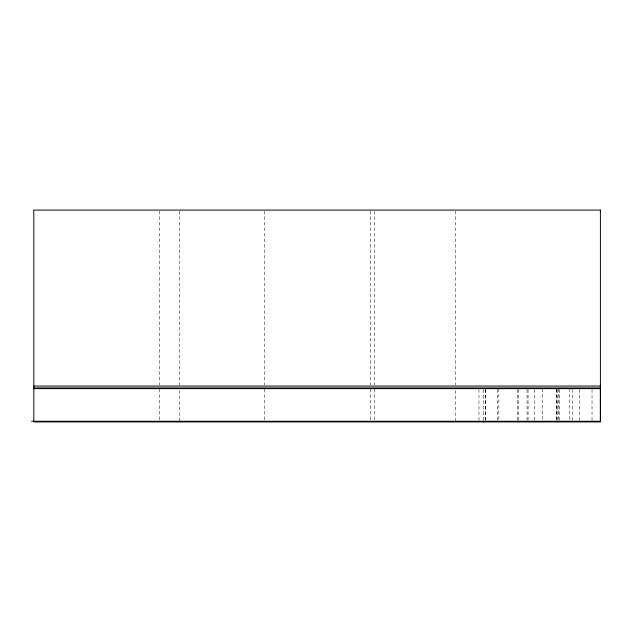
<?xml version="1.0" encoding="UTF-8"?>
<svg xmlns="http://www.w3.org/2000/svg" width="632" height="632" viewBox="0 0 632 632"><rect width="100%" height="100%" fill="white"/><g stroke="black" fill="none" stroke-linecap="round" stroke-linejoin="round"><path stroke-width="0.47" stroke-dasharray="3.16 2.37" d="M179.765 421.26L179.765 388.996M455.388 421.26L455.388 388.996M478.961 420.304L478.961 388.633M483.401 420.304L483.401 388.633M485.439 420.304L485.439 388.633M485.621 420.304L485.621 388.633M497.55 420.304L497.55 388.633M517.347 420.304L517.347 388.633M518.366 420.304L518.366 388.633M527.056 420.304L527.056 388.633M528.076 420.304L528.076 388.633M534.735 420.304L534.735 388.633M556.65 420.304L556.65 389.589M557.487 420.304L557.487 388.633M559.707 420.304L559.707 388.633M572.75 420.304L572.75 388.633M579.686 420.304L579.686 388.633M592.026 420.304L592.026 388.633M569.788 388.633L569.788 420.304M558.688 388.633L558.688 420.304M556.468 388.633L556.468 420.304M542.414 388.633L542.414 420.304M498.846 388.633L498.846 420.304M455.388 211.056L455.388 385.078M374.357 211.056L374.357 385.078M374.357 388.996L374.357 421.26M370.376 211.056L370.376 385.078M370.376 388.996L370.376 421.26M264.769 211.056L264.769 385.078M264.769 388.996L264.769 421.26M179.765 211.056L179.765 385.078M159.604 211.056L159.604 385.078M159.604 388.996L159.604 421.26"/><path stroke-width="0.95" d="M33.82 386.065L600.4 386.065L600.4 421.26L31.6 421.26M33.82 387.961L600.4 387.961M33.82 388.633L600.4 388.633M600.4 210.077L33.82 210.077L33.82 421.923L600.4 421.923L600.4 210.077"/></g></svg>
